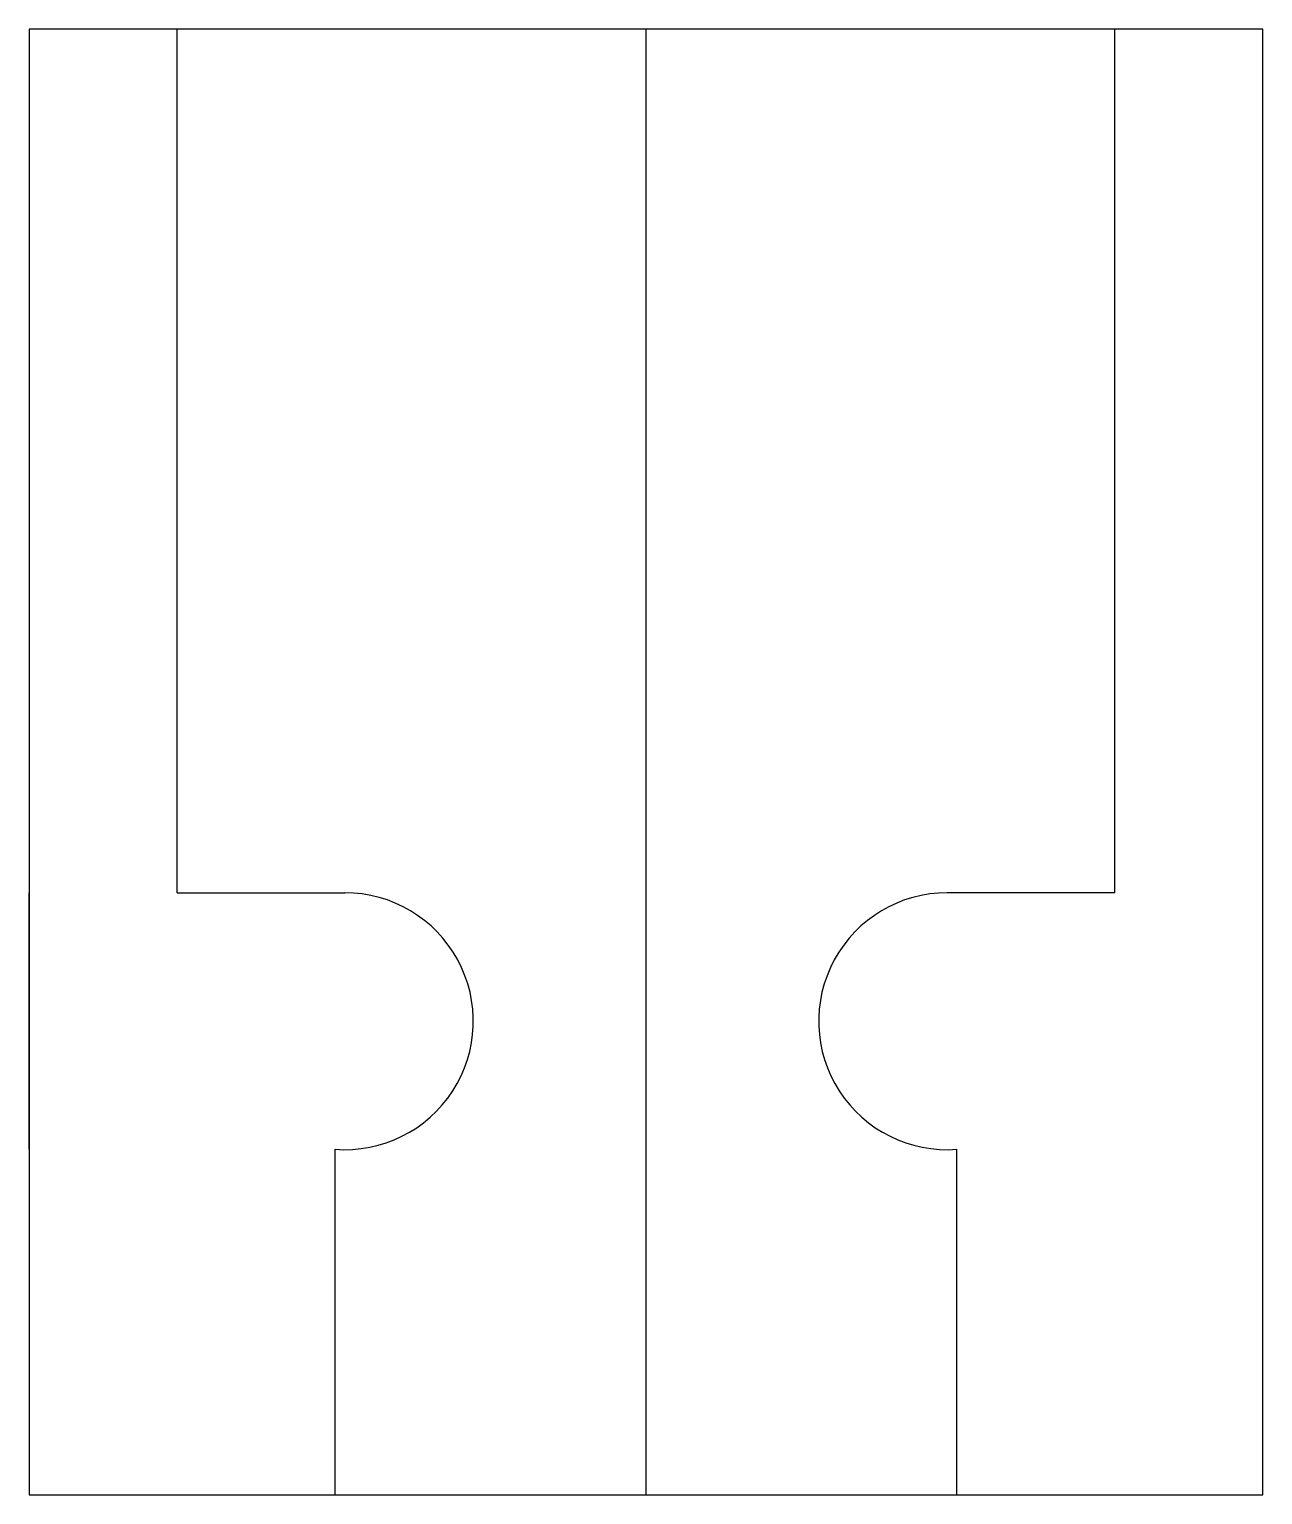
# Model space of a CAD drawing. Extents: x 0 to 709, y 0 to 842.
import ezdxf

# ---------------------------------------------------------------- set-up
doc = ezdxf.new("R2010")
doc.units = 0
doc.layers.get('0').update_dxf_attribs({"linetype": 'CONTINUOUS'})

msp = doc.modelspace()

# ---------------------------------------------------------------- linework, layer by layer
at = {"color": 7}
msp.add_lwpolyline([(0.375, 0.375), (709.036417, 0.375), (709.036417, 842.264775), (0.375, 842.264775)], close=True, dxfattribs=at)
for points in [[(0.375, 842.264775), (0.375, 346.201785)], [(85.414372, 346.201785), (85.414372, 842.264775)], [(354.705705, 842.264775), (354.705705, 0.375)], [(623.997045, 346.201785), (623.997045, 842.264775)], [(0.375, 198.800205), (0.375, 346.201785)], [(85.414372, 346.201785), (181.687373, 346.201785)], [(623.997045, 346.201785), (527.724045, 346.201785)], [(0.375, 0.375), (176.123033, 0.375), (176.123033, 198.800205)], [(533.288385, 0.375), (533.288385, 198.800205)]]:
    msp.add_lwpolyline(points, dxfattribs=at)
for points in [[(246.512981, 307.679543), (233.589757, 331.423078), (208.720042, 346.201762), (181.687373, 346.201785)], [(527.724045, 346.201785), (500.691376, 346.201762), (475.821661, 331.423078), (462.898436, 307.679543)], [(243.668402, 232.325505), (258.344911, 255.027163), (259.436206, 283.936008), (246.512981, 307.679543)], [(462.898436, 307.679543), (449.975211, 283.936008), (451.066506, 255.027163), (465.743015, 232.325505)], [(176.123033, 198.800205), (203.078769, 196.762191), (228.991893, 209.623847), (243.668402, 232.325505)], [(465.743015, 232.325505), (480.419524, 209.623847), (506.332649, 196.762191), (533.288385, 198.800205)]]:
    msp.add_open_spline(points, degree=3, dxfattribs=at)

doc.saveas('drawing.dxf')
